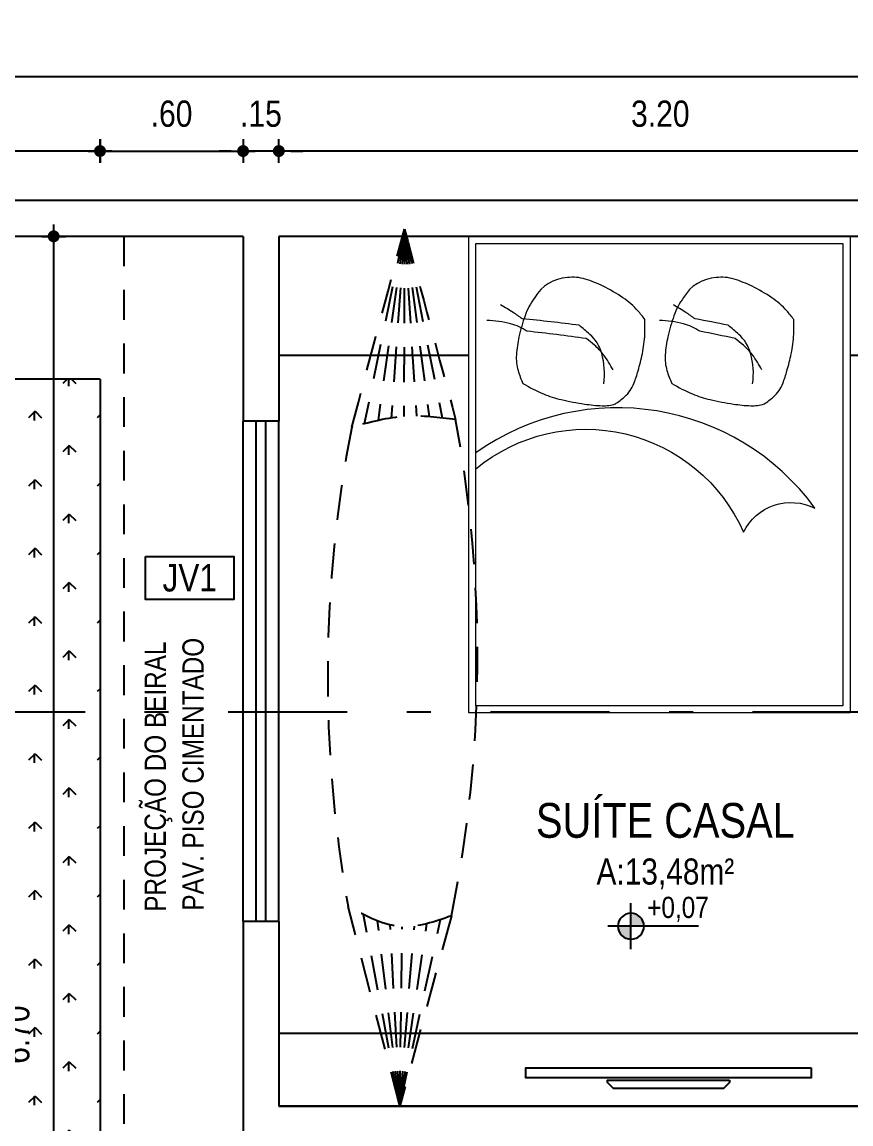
# Model space of a CAD drawing. Header units: millimetres. Extents: x 4762.7 to 4825.8, y 962.1 to 1006.6.
# Drawn here: x 4791.236 to 4794.712, y 968.636 to 973.26 of the extents above; entities that cross this region are included whole.
import ezdxf
from ezdxf.enums import TextEntityAlignment as Align

# ---------------------------------------------------------------- set-up
doc = ezdxf.new("R2010")
doc.units = ezdxf.units.MM
doc.linetypes.add('DASHDOT', pattern=[1, 0.5, -0.25, 0, -0.25])
doc.linetypes.add('HIDDEN2', pattern=[0.1875, 0.125, -0.0625])
for name, color, linetype in [('001', 1, 'Continuous'), ('003', 3, 'Continuous'), ('AR-MOB', 252, 'Continuous'), ('COTA', 7, 'Continuous'), ('DIVERSOS', 1, 'Continuous'), ('E-hatch', 8, 'Continuous'), ('E-txt-g', 3, 'Continuous'), ('ESQUQDRIA', 2, 'Continuous'), ('LAYER1', 2, 'Continuous'), ('LAYER7', 4, 'Continuous'), ('LINHA PISO', 9, 'Continuous')]:
    doc.layers.add(name, color=color, linetype=linetype)
doc.layers.add('E-Lay-9', color=9, linetype='Continuous', lineweight=9)
doc.layers.add('E-Txt-W', color=7, linetype='Continuous', lineweight=20)
doc.styles.add('F2', font='ARIALN.TTF')
doc.styles.add('REG60', font='romans.shx', dxfattribs={"width": 0.8, "height": 0.15})
doc.styles.add('REG80', font='romans.shx', dxfattribs={"width": 0.8, "height": 0.2})
doc.dimstyles.new('ARQUITETURA', dxfattribs={"dimtxt": 0.11, "dimasz": 0.05, "dimexe": 0.1, "dimexo": 0, "dimgap": 0.1, "dimtad": 1, "dimzin": 5, "dimdsep": 46, "dimtxsty": 'F2', "dimblk": 'COTA', "dimcen": 0, "dimse1": 1, "dimse2": 1, "dimadec": 0, "dimazin": 0, "dimtfac": 2, "dimtix": 1, "dimtmove": 2, "dimatfit": 3, "dimldrblk": 'COTA', "dimfxl": 1, "dimtolj": 1, "dimtzin": 5, "dimarcsym": 0})

# ---------------------------------------------------------------- blocks, each defined once
blk = doc.blocks.new('COTA')
at = {"layer": 'COTA'}
for p, q in [((0, 1), (0, -1)), ((-1, 0), (1, 0))]:
    blk.add_line(p, q, dxfattribs=at)
at = {"layer": 'COTA', "const_width": 0.5}
blk.add_lwpolyline([(-0.25, 0, 1), (0.25, 0, 1)], format="xyb", close=True, dxfattribs=at)
blk = doc.blocks.new('*D226')
at = {"color": 0, "lineweight": -2}
blk.add_line((4795.4627, 972.7185), (4792.3627, 972.7185), dxfattribs=at)
at = {"color": 0, "lineweight": -2, "xscale": 0.05, "yscale": 0.05, "zscale": 0.05, "rotation": 180}
blk.add_blockref('COTA', (4792.3127, 972.7185), dxfattribs=at)
at = {"color": 0, "lineweight": -2, "xscale": 0.05, "yscale": 0.05, "zscale": 0.05}
blk.add_blockref('COTA', (4795.5127, 972.7185), dxfattribs=at)
at = {"color": 0, "insert": (4793.9127, 972.8747), "char_height": 0.11, "attachment_point": 5, "style": 'F2'}
blk.add_mtext('\\A1;3.20', dxfattribs=at)
blk = doc.blocks.new('*D227')
at = {"color": 0, "lineweight": -2}
for p, q in [((4792.1127, 972.7185), (4792.0627, 972.7185)), ((4792.3127, 972.7185), (4792.1627, 972.7185)), ((4792.3627, 972.7185), (4792.4127, 972.7185))]:
    blk.add_line(p, q, dxfattribs=at)
at = {"color": 0, "lineweight": -2, "xscale": 0.05, "yscale": 0.05, "zscale": 0.05}
blk.add_blockref('COTA', (4792.1627, 972.7185), dxfattribs=at)
at = {"color": 0, "lineweight": -2, "xscale": 0.05, "yscale": 0.05, "zscale": 0.05, "rotation": 180}
blk.add_blockref('COTA', (4792.3127, 972.7185), dxfattribs=at)
at = {"color": 0, "insert": (4792.2377, 972.8747), "char_height": 0.11, "attachment_point": 5, "style": 'F2'}
blk.add_mtext('\\A1;.15', dxfattribs=at)
blk = doc.blocks.new('*D228')
at = {"color": 0, "lineweight": -2}
blk.add_line((4791.5127, 972.7185), (4784.5127, 972.7185), dxfattribs=at)
at = {"color": 0, "lineweight": -2, "xscale": 0.05, "yscale": 0.05, "zscale": 0.05, "rotation": 180}
blk.add_blockref('COTA', (4784.4627, 972.7185), dxfattribs=at)
at = {"color": 0, "lineweight": -2, "xscale": 0.05, "yscale": 0.05, "zscale": 0.05}
blk.add_blockref('COTA', (4791.5627, 972.7185), dxfattribs=at)
at = {"color": 0, "insert": (4788.0127, 972.8747), "char_height": 0.11, "attachment_point": 5, "style": 'F2'}
blk.add_mtext('\\A1;7.10', dxfattribs=at)
blk = doc.blocks.new('*D231')
at = {"color": 0, "lineweight": -2}
blk.add_line((4783.9627, 973.0316), (4808.8627, 973.0316), dxfattribs=at)
at = {"color": 0, "lineweight": -2, "xscale": 0.05, "yscale": 0.05, "zscale": 0.05, "rotation": 180}
blk.add_blockref('COTA', (4783.9127, 973.0316), dxfattribs=at)
at = {"color": 0, "lineweight": -2, "xscale": 0.05, "yscale": 0.05, "zscale": 0.05}
blk.add_blockref('COTA', (4808.9127, 973.0316), dxfattribs=at)
at = {"color": 0, "insert": (4796.4127, 973.1877), "char_height": 0.11, "attachment_point": 5, "style": 'F2'}
blk.add_mtext('\\A1;25.00', dxfattribs=at)
blk = doc.blocks.new('*D232')
at = {"color": 0, "lineweight": -2}
blk.add_line((4791.6127, 972.7185), (4792.1127, 972.7185), dxfattribs=at)
at = {"color": 0, "lineweight": -2, "xscale": 0.05, "yscale": 0.05, "zscale": 0.05, "rotation": 180}
blk.add_blockref('COTA', (4791.5627, 972.7185), dxfattribs=at)
at = {"color": 0, "lineweight": -2, "xscale": 0.05, "yscale": 0.05, "zscale": 0.05}
blk.add_blockref('COTA', (4792.1627, 972.7185), dxfattribs=at)
at = {"color": 0, "insert": (4791.8627, 972.8747), "char_height": 0.11, "attachment_point": 5, "style": 'F2'}
blk.add_mtext('\\A1;.60', dxfattribs=at)
blk = doc.blocks.new('TXT-AMB75')
at = {"layer": 'E-txt-g', "style": 'REG80', "width": 0.8, "flags": 8}
blk.add_attdef('TXT', text='', height=0.2, dxfattribs=at).set_placement((0.0055, 0.2964), align=Align.CENTER)
at = {"layer": 'E-Txt-W', "style": 'REG60', "width": 0.8, "flags": 8}
blk.add_attdef('TXT', text='', height=0.15, dxfattribs=at).set_placement((0.0055, 0.0271), align=Align.CENTER)
blk = doc.blocks.new('NIVEL')
at = {"layer": 'DIVERSOS'}
h = blk.add_hatch(color=7, dxfattribs=at)
h.paths.add_polyline_path([(0, 0.137, 0.414214), (-0.137, 0), (0, 0)])
h.paths.add_polyline_path([(0, 0), (0, -0.137, 0.414214), (0.137, 0)])
at = {"layer": 'DIVERSOS', "color": 7}
for p, q in [((0, 0.242), (0, -0.242)), ((0.709, 0), (-0.242, 0))]:
    blk.add_line(p, q, dxfattribs=at)
blk.add_circle((0, 0), 0.137, dxfattribs=at)
blk = doc.blocks.new('REDE-flat-1')
at = {"color": 8, "linetype": 'HIDDEN2'}
for p, q in [((-0.0001, 0), (-0.7053, 0.0617)), ((-0.0001, 0), (-0.6878, 0.0141)), ((-0.0001, 0), (-0.6736, -0.0312)), ((-0.0001, 0), (-0.6631, -0.0753)), ((-0.0001, 0), (-0.6566, -0.1194)), ((-0.0001, 0), (-0.6532, -0.1645)), ((-0.0001, 0), (-0.6521, -0.2114)), ((-3.1043, -0.3468), (-2.4195, -0.081)), ((-3.1043, -0.3468), (-2.4421, -0.1395)), ((-3.1043, -0.3468), (-2.4584, -0.1911)), ((-3.1043, -0.3468), (-2.4674, -0.2376)), ((-3.1043, -0.3468), (-2.4686, -0.2811)), ((-3.1043, -0.3468), (-2.4617, -0.3236)), ((-3.1043, -0.3468), (-2.4477, -0.367)), ((-3.1043, -0.3468), (-2.4279, -0.413))]:
    blk.add_line(p, q, dxfattribs=at)
blk.add_lwpolyline([(-2.41, -0.4503), (-3.1043, -0.3468), (-2.4195, -0.081)], dxfattribs=at)
for centre, radius, start, end in [((-1.0734, -4.5387), 4.6565, 85.673, 106.8028), ((-2.0192, 4.1473), 4.6142, 265.142, 287.2335)]:
    blk.add_arc(centre, radius, start, end, dxfattribs=at)
blk.add_open_spline([(-0.6522, -0.2597), (-0.6518, -0.1998), (-0.6511, -0.0744), (-0.6974, 0.0422), (-0.7215, 0.1031), (-0.7217, 0.1035), (-0.7219, 0.104), (-0.7221, 0.1045)], degree=3, knots=[0, 0, 0, 0, 0.1780514, 0.3725016, 0.3725016, 0.3725016, 0.3740121, 0.3740121, 0.3740121, 0.3740121], dxfattribs=at)
for points in [[(-0.7215, 0.1031), (-0.7217, 0.1035), (-0.7219, 0.104), (-0.7221, 0.1045)], [(-0.7221, 0.1045), (-0.4814, 0.0697), (-0.2407, 0.0348), (0, 0)], [(0, 0), (-0.2174, -0.0866), (-0.4348, -0.1731), (-0.6522, -0.2597)]]:
    blk.add_open_spline(points, degree=3, dxfattribs=at)
blk.add_spline([(-2.41, -0.4503), (-2.4687, -0.28), (-2.4195, -0.081)], degree=3, dxfattribs=at)
blk = doc.blocks.new('*D323')
at = {"color": 0, "lineweight": -2}
blk.add_line((4791.3683, 965.7106), (4791.3683, 972.3106), dxfattribs=at)
at = {"color": 0, "lineweight": -2, "xscale": 0.05, "yscale": 0.05, "zscale": 0.05}
for p, rotation in [((4791.3683, 972.3606), 90), ((4791.3683, 965.6606), 270)]:
    blk.add_blockref('COTA', p, dxfattribs=dict(at, rotation=rotation))
at = {"color": 0, "insert": (4791.2122, 969.0106), "char_height": 0.11, "attachment_point": 5, "rotation": 90, "style": 'F2'}
blk.add_mtext('\\A1;6.70', dxfattribs=at)

msp = doc.modelspace()

# ---------------------------------------------------------------- hatches: boundary and pattern name
at = {"layer": 'E-hatch'}
h = msp.add_hatch(dxfattribs=at)
h.set_pattern_fill('GRASS,_O', color=8, scale=0.008, angle=180)
h.set_pattern_definition([(270, (0, 0.32172), (0.143684, -0.143684), [0.0381, -0.249268]), (225, (0, 0.32172), (0.143684098, -0.143684098), [0.0381, -0.1651]), (315, (0, 0.32172), (0.143684098, 0.143684098), [0.0381, -0.1651])])
h.paths.add_polyline_path([(4784.4627, 971.7606), (4787.4966, 971.7606), (4787.4966, 971.4606), (4788.4966, 971.4606), (4788.4966, 971.7606), (4791.5627, 971.7606), (4791.5627, 965.6606), (4784.5627, 965.6606), (4784.5627, 965.9606), (4784.4377, 965.9606)])
h.paths.add_polyline_path([(4787.1374, 968.7507), (4787.1374, 969.5507), (4786.7374, 969.5507), (4786.7374, 968.7507)], flags=16)
h.paths.add_polyline_path([(4786.6283, 968.8456), (4786.6283, 969.6456), (4786.2283, 969.6456), (4786.2283, 968.8456)], flags=16)
h.paths.add_polyline_path([(4786.1192, 968.9406), (4786.1192, 969.7406), (4785.7192, 969.7406), (4785.7192, 968.9406)], flags=16)
h.paths.add_polyline_path([(4785.6101, 969.0356), (4785.6101, 969.8356), (4785.2101, 969.8356), (4785.2101, 969.0356)], flags=16)
h.paths.add_polyline_path([(4785.101, 969.1361), (4785.101, 969.9361), (4784.701, 969.9361), (4784.701, 969.1361)], flags=16)
h.paths.add_polyline_path([(4784.4627, 970.0606), (4785.4627, 970.0606), (4785.4627, 970.0306), (4784.4627, 970.0306)], flags=16)
edge = h.paths.add_edge_path(flags=16)
edge.add_line((4788.0248, 970.0119), (4787.6456, 970.0119))
edge = h.paths.add_edge_path(flags=16)
edge.add_arc((4787.742, 970.0119), 0.0548, 0, 360)
edge = h.paths.add_edge_path(flags=16)
edge.add_line((4787.742, 969.9156), (4787.742, 970.1083))
h.paths.add_polyline_path([(4787.3325, 970.3663), (4788.5009, 970.3663), (4788.5009, 970.6419), (4787.3325, 970.6419)], flags=24)
h.paths.add_polyline_path([(4787.5948, 970.1615), (4788.2386, 970.1615), (4788.2386, 970.3586), (4787.5948, 970.3586)], flags=24)
h.paths.add_polyline_path([(4789.683, 968.2757), (4789.683, 969.0757), (4789.283, 969.0757), (4789.283, 968.2757)], flags=16)
h.paths.add_polyline_path([(4789.1739, 968.3707), (4789.1739, 969.1707), (4788.7739, 969.1707), (4788.7739, 968.3707)], flags=16)
h.paths.add_polyline_path([(4788.6648, 968.4657), (4788.6648, 969.2657), (4788.2648, 969.2657), (4788.2648, 968.4657)], flags=16)
h.paths.add_polyline_path([(4788.1557, 968.5607), (4788.1557, 969.3607), (4787.7557, 969.3607), (4787.7557, 968.5607)], flags=16)
h.paths.add_polyline_path([(4787.6465, 968.6557), (4787.6465, 969.4557), (4787.2465, 969.4557), (4787.2465, 968.6557)], flags=16)
h.paths.add_polyline_path([(4790.7012, 968.0858), (4790.7012, 968.8858), (4790.3012, 968.8858), (4790.3012, 968.0858)], flags=16)
h.paths.add_polyline_path([(4790.1921, 968.1808), (4790.1921, 968.9808), (4789.7921, 968.9808), (4789.7921, 968.1808)], flags=16)
h.paths.add_polyline_path([(4791.2103, 967.9908), (4791.2103, 968.7908), (4790.8103, 968.7908), (4790.8103, 967.9908)], flags=16)
h.paths.add_polyline_path([(4791.161, 967.0606), (4791.161, 967.8606), (4790.761, 967.8606), (4790.761, 967.0606)], flags=16)
h.paths.add_polyline_path([(4790.641, 967.0606), (4790.641, 967.8606), (4790.241, 967.8606), (4790.241, 967.0606)], flags=16)
h.paths.add_polyline_path([(4790.141, 967.0606), (4790.141, 967.8606), (4789.741, 967.8606), (4789.741, 967.0606)], flags=16)
h.paths.add_polyline_path([(4789.641, 967.0606), (4789.641, 967.8606), (4789.241, 967.8606), (4789.241, 967.0606)], flags=16)
h.paths.add_polyline_path([(4789.141, 967.0606), (4789.141, 967.8606), (4788.741, 967.8606), (4788.741, 967.0606)], flags=16)
h.paths.add_polyline_path([(4791.661, 967.0606), (4791.661, 967.8606), (4791.261, 967.8606), (4791.261, 967.0606)])
h.paths.add_polyline_path([(4785.101, 967.0606), (4785.101, 967.8606), (4784.701, 967.8606), (4784.701, 967.0606)], flags=16)
h.paths.add_polyline_path([(4785.101, 965.9606), (4785.101, 966.7606), (4784.701, 966.7606), (4784.701, 965.9606)], flags=16)
h.paths.add_polyline_path([(4786.101, 967.0606), (4786.101, 967.8606), (4785.701, 967.8606), (4785.701, 967.0606)], flags=16)
h.paths.add_polyline_path([(4786.101, 965.9606), (4786.101, 966.7606), (4785.701, 966.7606), (4785.701, 965.9606)], flags=16)
h.paths.add_polyline_path([(4785.601, 967.0606), (4785.601, 967.8606), (4785.201, 967.8606), (4785.201, 967.0606)], flags=16)
h.paths.add_polyline_path([(4785.601, 965.9606), (4785.601, 966.7606), (4785.201, 966.7606), (4785.201, 965.9606)], flags=16)
h.paths.add_polyline_path([(4790.141, 965.9606), (4790.141, 966.7606), (4789.741, 966.7606), (4789.741, 965.9606)], flags=16)
h.paths.add_polyline_path([(4789.641, 965.9606), (4789.641, 966.7606), (4789.241, 966.7606), (4789.241, 965.9606)], flags=16)
h.paths.add_polyline_path([(4789.141, 965.9606), (4789.141, 966.7606), (4788.741, 966.7606), (4788.741, 965.9606)], flags=16)
h.paths.add_polyline_path([(4788.621, 967.0606), (4788.621, 967.8606), (4788.221, 967.8606), (4788.221, 967.0606)], flags=16)
h.paths.add_polyline_path([(4788.621, 965.9606), (4788.621, 966.7606), (4788.221, 966.7606), (4788.221, 965.9606)], flags=16)
h.paths.add_polyline_path([(4788.121, 967.0606), (4788.121, 967.8606), (4787.721, 967.8606), (4787.721, 967.0606)], flags=16)
h.paths.add_polyline_path([(4788.121, 965.9606), (4788.121, 966.7606), (4787.721, 966.7606), (4787.721, 965.9606)], flags=16)
h.paths.add_polyline_path([(4787.601, 967.0606), (4787.601, 967.8606), (4787.201, 967.8606), (4787.201, 967.0606)], flags=16)
h.paths.add_polyline_path([(4787.601, 965.9606), (4787.601, 966.7606), (4787.201, 966.7606), (4787.201, 965.9606)], flags=16)
h.paths.add_polyline_path([(4787.101, 967.0606), (4787.101, 967.8606), (4786.701, 967.8606), (4786.701, 967.0606)], flags=16)
h.paths.add_polyline_path([(4787.101, 965.9606), (4787.101, 966.7606), (4786.701, 966.7606), (4786.701, 965.9606)], flags=16)
h.paths.add_polyline_path([(4786.601, 967.0606), (4786.601, 967.8606), (4786.201, 967.8606), (4786.201, 967.0606)], flags=16)
h.paths.add_polyline_path([(4786.601, 965.9606), (4786.601, 966.7606), (4786.201, 966.7606), (4786.201, 965.9606)], flags=16)
h.paths.add_polyline_path([(4791.161, 965.9606), (4791.161, 966.7606), (4790.761, 966.7606), (4790.761, 965.9606)], flags=16)
h.paths.add_polyline_path([(4790.641, 965.9606), (4790.641, 966.7606), (4790.241, 966.7606), (4790.241, 965.9606)], flags=16)
h.paths.add_polyline_path([(4791.661, 965.9606), (4791.661, 966.7606), (4791.261, 966.7606), (4791.261, 965.9606)])
h.paths.add_polyline_path([(4784.4819, 968.7606), (4784.5119, 968.7606), (4784.5119, 965.9606), (4784.4819, 965.9606)], flags=16)
edge = h.paths.add_edge_path(flags=16)
edge.add_arc((4784.4627, 970.0606), 1, 270, 360)
h.paths.add_polyline_path([(4787.7833, 970.0021), (4788.095, 970.0021), (4788.095, 970.1627), (4787.7833, 970.1627)], flags=24)
h.paths.add_polyline_path([(4787.1655, 969.7578), (4788.8729, 969.7578), (4788.8729, 969.896), (4787.1655, 969.896)], flags=24)
h.paths.add_polyline_path([(4791.3261, 968.8613), (4791.3261, 969.1616), (4791.0971, 969.1616), (4791.0971, 968.8613)], flags=24)

# ---------------------------------------------------------------- linework, layer by layer
at = {"color": 8, "linetype": 'HIDDEN2'}
msp.add_line((4791.6627, 972.3606), (4791.6627, 968.0606), dxfattribs=at)
at = {"color": 2, "linetype": 'DASHDOT'}
msp.add_line((4810.1999, 970.3644), (4780.4389, 970.3644), dxfattribs=at)
at = {"color": 6}
msp.add_lwpolyline([(4791.7537, 971.0171), (4792.1244, 971.0171), (4792.1244, 970.8368), (4791.7537, 970.8368)], close=True, dxfattribs=at)
at = {"color": 8}
msp.add_lwpolyline([(4792.3127, 968.7106), (4794.943, 968.7106), (4794.943, 969.0146), (4792.3127, 969.0146)], close=True, dxfattribs=at)
at = {"layer": '001', "color": 8}
for p, q in [((4792.1627, 969.4856), (4792.1627, 971.5856)), ((4792.3127, 969.4856), (4792.3127, 971.5856))]:
    msp.add_line(p, q, dxfattribs=at)
at = {"layer": '003', "color": 5, "ltscale": 0.5}
for p, q in [((4808.9127, 972.5106), (4783.9127, 972.5106)), ((4792.1627, 972.3606), (4784.4627, 972.3606)), ((4792.1627, 972.3606), (4792.1627, 971.5856)), ((4795.5127, 972.3606), (4792.3127, 972.3606)), ((4792.3127, 972.3606), (4792.3127, 971.5856)), ((4792.3127, 972.3606), (4792.3127, 971.5856)), ((4792.3127, 971.5856), (4792.1627, 971.5856)), ((4792.1627, 969.4856), (4792.1627, 968.5606)), ((4792.3127, 969.4856), (4792.1627, 969.4856)), ((4792.3127, 969.4856), (4792.3127, 968.7106)), ((4797.5127, 968.7106), (4792.3127, 968.7106))]:
    msp.add_line(p, q, dxfattribs=at)
at = {"layer": '003', "color": 8, "ltscale": 0.5}
for p, q in [((4793.1094, 971.8607), (4792.3127, 971.8607)), ((4795.5127, 971.8607), (4794.7084, 971.8607))]:
    msp.add_line(p, q, dxfattribs=at)
at = {"layer": 'AR-MOB', "color": 8}
for points in [[(4794.5455, 968.8713), (4794.5455, 968.8286), (4793.3485, 968.8286), (4793.3485, 968.8713)], [(4794.2035, 968.8188), (4794.2035, 968.8103), (4794.1778, 968.7846), (4793.7161, 968.7846), (4793.6905, 968.8103), (4793.6905, 968.8188)]]:
    msp.add_lwpolyline(points, close=True, dxfattribs=at)
at = {"layer": 'E-Lay-9', "color": 8}
for points in [[(4793.1094, 972.3606), (4794.7084, 972.3606), (4794.7084, 970.3606), (4793.1094, 970.3606)], [(4793.1394, 972.3306), (4794.6784, 972.3306), (4794.6784, 970.3906), (4793.1394, 970.3906)]]:
    msp.add_lwpolyline(points, close=True, dxfattribs=at)
for points in [[(4793.7227, 971.6566, 0.040453), (4793.7638, 971.6878, 0.121269), (4793.8021, 971.7435, 0.020937), (4793.8195, 971.7966, 0.015911), (4793.8373, 971.8679, 0.04249), (4793.8477, 971.9499, 0.020654), (4793.8478, 972.0115, 0.022056), (4793.8187, 972.0477, 0.064376), (4793.756, 972.1028, 0.03352), (4793.6731, 972.151, 0.039598), (4793.5977, 972.1811, 0.109626), (4793.5228, 972.1873, 0.257026), (4793.3859, 972.1034, 0.075208), (4793.3453, 972.0273, 0.030275), (4793.3199, 971.9387, 0.036967), (4793.309, 971.8639, 0.089016), (4793.3162, 971.7972, 0.036988), (4793.3364, 971.7431, 0.030345), (4793.4228, 971.6994, 0.04596), (4793.4967, 971.6752, 0.01901), (4793.595, 971.6567, 0.025886), (4793.6681, 971.6496, 0.088683), (4793.724, 971.657, 0.020726)], [(4794.3471, 971.6566, 0.040453), (4794.3883, 971.6878, 0.121269), (4794.4265, 971.7435, 0.020937), (4794.4439, 971.7966, 0.015911), (4794.4617, 971.8679, 0.04249), (4794.4721, 971.9499, 0.020654), (4794.4722, 972.0115, 0.022056), (4794.4431, 972.0477, 0.064376), (4794.3805, 972.1028, 0.03352), (4794.2975, 972.151, 0.039598), (4794.2221, 972.1811, 0.109626), (4794.1472, 972.1873, 0.257026), (4794.0103, 972.1034, 0.075208), (4793.9697, 972.0273, 0.030275), (4793.9443, 971.9387, 0.036967), (4793.9334, 971.8639, 0.089016), (4793.9406, 971.7972, 0.036988), (4793.9608, 971.7431, 0.030345), (4794.0472, 971.6994, 0.04596), (4794.1212, 971.6752, 0.01901), (4794.2194, 971.6567, 0.025886), (4794.2925, 971.6496, 0.088683), (4794.3484, 971.657, 0.020726)], [(4793.6755, 971.7415, 0.103492), (4793.6667, 971.8699, 0.14369), (4793.617, 971.9492, 0.007817), (4793.5726, 971.9874, 0.010698), (4793.3339, 972.0141, 0.020146), (4793.2949, 972.0415, 0.015912), (4793.243, 972.0725)], [(4794.2999, 971.7415, 0.103492), (4794.2911, 971.8699, 0.14369), (4794.2414, 971.9492, 0.007817), (4794.197, 971.9874, 0.010698), (4794.0584, 972.0141, 0.020146), (4794.0193, 972.0415, 0.015912), (4793.9674, 972.0725)], [(4793.7144, 971.7999, 0.040593), (4793.6742, 971.8637, 0.055645), (4793.6365, 971.9038, 0.015363), (4793.6021, 971.9312, 0.01263), (4793.3534, 971.9622, 0.082628), (4793.2849, 971.9934, 0.061291), (4793.1845, 972.0076)], [(4794.3389, 971.7999, 0.040593), (4794.2987, 971.8637, 0.055645), (4794.2609, 971.9038, 0.015363), (4794.2266, 971.9312, 0.01263), (4794.0779, 971.9622, 0.082628), (4794.0093, 971.9934, 0.061291), (4793.909, 972.0076)], [(4793.1394, 971.3854, -0.497), (4794.2612, 971.1198, -0.414214), (4794.5612, 971.2198, 0.410343), (4793.1394, 971.4522)]]:
    msp.add_lwpolyline(points, format="xyb", dxfattribs=at)
at = {"layer": 'ESQUQDRIA', "color": 7, "ltscale": 0.5}
for p, q in [((4792.2177, 969.4856), (4792.2177, 971.5856)), ((4792.2577, 969.4856), (4792.2577, 971.5856))]:
    msp.add_line(p, q, dxfattribs=at)
at = {"layer": 'LINHA PISO', "color": 8, "ltscale": 0.5}
for q in [(4788.4966, 971.7606), (4791.5627, 967.9606)]:
    msp.add_line((4791.5627, 971.7606), q, dxfattribs=at)

# ---------------------------------------------------------------- block references
ref = msp.add_blockref('TXT-AMB75', (4793.9299, 969.6206), dxfattribs=dict(xscale=0.7290000000000001, yscale=0.7290000000000001, zscale=0.7290000000000001))
ref.add_attrib('TXT', 'SUÍTE CASAL', dxfattribs={"layer": 'E-txt-g', "color": 2, "height": 0.1458, "style": 'F2'}).set_placement((4793.9339, 969.8367), align=Align.CENTER)
ref.add_attrib('TXT', 'A:13,48m²', dxfattribs={"layer": 'E-Txt-W', "height": 0.10935, "style": 'F2'}).set_placement((4793.9339, 969.6404), align=Align.CENTER)
at = {"layer": 'AR-MOB', "xscale": 1.178118083095771, "yscale": 1.178118083095771, "zscale": 1.178118083095771, "rotation": 83.32242274613088}
msp.add_blockref('REDE-flat-1', (4792.8397, 972.3906), dxfattribs=at)
at = {"layer": 'LAYER7', "color": 7, "linetype": 'Continuous', "xscale": -0.3985866620477118, "yscale": 0.3985866620477118, "zscale": 0.3985866620477118, "rotation": 180}
msp.add_blockref('NIVEL', (4793.7897, 969.4654), dxfattribs=at)

# ---------------------------------------------------------------- texts
at = {"layer": 'LAYER1', "color": 6, "linetype": 'Continuous', "style": 'F2'}
msp.add_text('JV1', height=0.11539, dxfattribs=at).set_placement((4791.8252, 970.9856), align=Align.TOP_LEFT)
at = {"layer": 'LAYER1', "color": 7, "linetype": 'Continuous', "style": 'F2'}
for s, p in [('PROJEÇÃO DO BEIRAL', (4791.7497, 969.5262)), ('PAV. PISO CIMENTADO', (4791.9083, 969.5307))]:
    msp.add_text(s, height=0.08906, rotation=90, dxfattribs=at).set_placement(p, align=Align.TOP_LEFT)
msp.add_text('+0,07', height=0.08906, dxfattribs=at).set_placement((4793.8577, 969.589), align=Align.TOP_LEFT)

# ---------------------------------------------------------------- dimensions: what is measured, and where the dimension line sits
at = {"color": 4}
for base, p1, p2, picture, middle in [((4808.9127, 973.0316), (4783.9127, 972.5106), (4808.9127, 972.5106), '*D231', (4796.4127, 973.1877)), ((4784.4627, 972.7185), (4791.5627, 972.3606), (4784.4627, 972.5106), '*D228', (4788.0127, 972.8747)), ((4792.1627, 972.7185), (4791.5627, 972.3606), (4792.1627, 972.3606), '*D232', (4791.8627, 972.8747)), ((4792.1627, 972.7185), (4792.3127, 972.3606), (4792.1627, 972.3606), '*D227', (4792.2377, 972.8747)), ((4792.3127, 972.7185), (4795.5127, 972.3606), (4792.3127, 972.3606), '*D226', (4793.9127, 972.8747))]:
    dim = msp.add_linear_dim(base=base, p1=p1, p2=p2, dimstyle='ARQUITETURA', override={"dimfxl": 0.5, "dimfxlon": 1}, dxfattribs=at)
    dim.commit()
    dim.dimension.update_dxf_attribs({"geometry": picture, "text_midpoint": middle})
dim = msp.add_linear_dim(base=(4791.3683, 972.3606), p1=(4791.5468, 965.6606), p2=(4791.6627, 972.3606), angle=90, dimstyle='ARQUITETURA', override={"dimfxl": 0.06, "dimfxlon": 1}, dxfattribs=at)
dim.commit()
dim.dimension.update_dxf_attribs({"geometry": '*D323', "text_midpoint": (4791.2122, 969.0106)})

doc.saveas('drawing.dxf')
